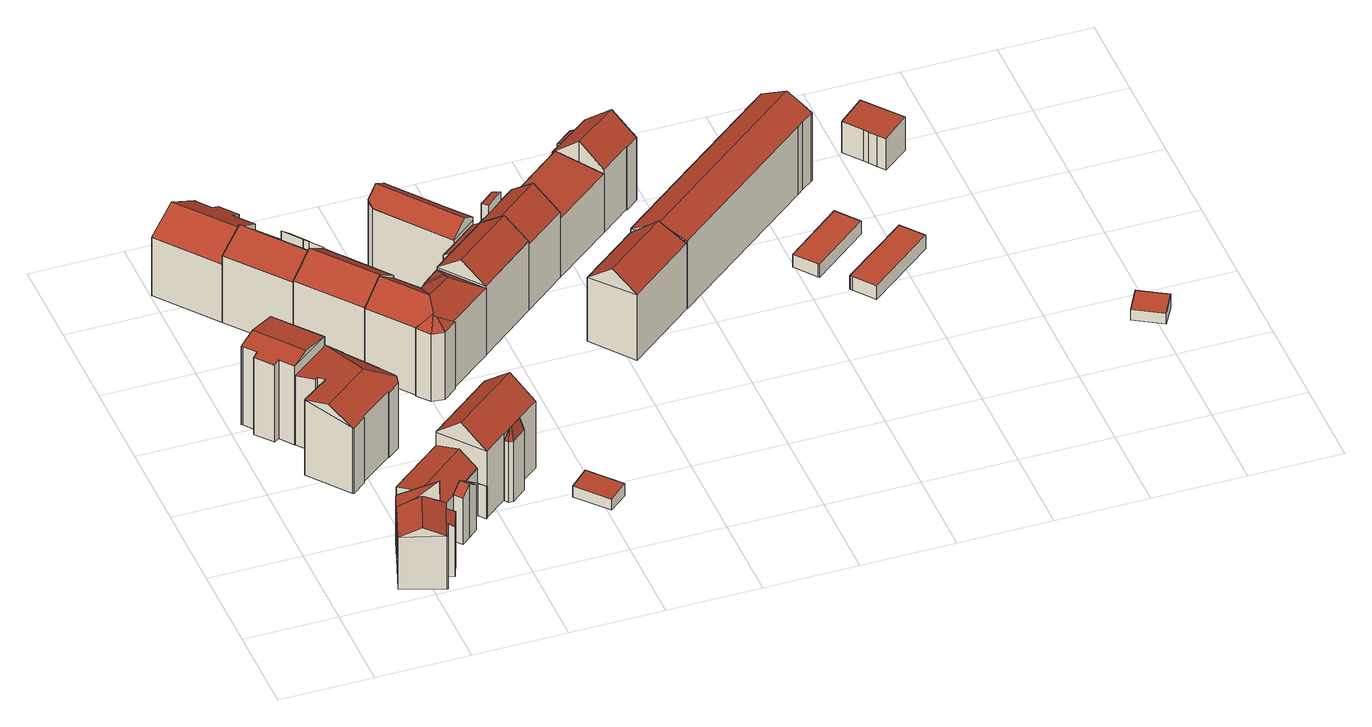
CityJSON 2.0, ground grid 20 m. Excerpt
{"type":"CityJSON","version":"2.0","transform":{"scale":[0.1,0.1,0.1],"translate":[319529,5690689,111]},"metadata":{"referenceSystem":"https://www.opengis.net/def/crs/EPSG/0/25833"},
"CityObjects":{
"building1":{"type":"Building","attributes":{"Gemeindeschluessel":14713000,"Geometrietyp2DReferenz":"3000","function":"31001_9998","roofType":"9999"},"children":["building1-1","building1-2","building1-3"]},
"building1-1":{"type":"BuildingPart","attributes":{"Dachtyp_tdc":"tdcPolyFlatRoof","Dachneigung":41.24,"QualitaetDacherkennung":45,"Geometrietyp2DReferenz":"3000","roofType":"2100","measuredHeight":18.58},"parents":["building1"],"geometry":[{"type":"MultiSurface","lod":"2","boundaries":[[[0,1,2,3]],[[1,4,5,6,7,2]],[[8,0,3,9]],[[8,10,11,4,1,0]],[[3,2,7,9]],[[11,12,5,4]],[[8,9,7,6,10]],[[10,6,5,12,11]]],"semantics":{"surfaces":[{"type":"WallSurface"},{"type":"RoofSurface"},{"type":"GroundSurface"},{"type":"ClosureSurface"}],"values":[0,0,0,1,2,0,3,3]}}]},
"building1-2":{"type":"BuildingPart","attributes":{"Dachtyp_tdc":"tdcGableRoof","Dachneigung":26.48,"QualitaetDacherkennung":57,"Geometrietyp2DReferenz":"3000","roofType":"3100","measuredHeight":15.21},"parents":["building1"],"geometry":[{"type":"MultiSurface","lod":"2","boundaries":[[[13,14,15,16]],[[14,17,8,9,15]],[[14,13,18]],[[13,19,20,5,12,18]],[[17,14,18,12,11]],[[21,22,16,15,9,7]],[[22,21,20,19]],[[16,22,19,13]],[[21,7,6,20]],[[10,8,17]],[[7,9,8,10,6]],[[11,10,17]],[[5,20,6]],[[12,5,6,10,11]]],"semantics":{"surfaces":[{"type":"WallSurface"},{"type":"RoofSurface"},{"type":"GroundSurface"},{"type":"ClosureSurface"}],"values":[0,0,0,1,1,2,0,3,0,0,3,0,0,3]}}]},
"building1-3":{"type":"BuildingPart","attributes":{"Dachtyp_tdc":"tdcPolyFlatRoof","Dachneigung":23.67,"QualitaetDacherkennung":44,"Geometrietyp2DReferenz":"3000","roofType":"2100","measuredHeight":13.17},"parents":["building1"],"geometry":[{"type":"MultiSurface","lod":"2","boundaries":[[[23,24,25,22,19]],[[24,26,27,25]],[[26,28,29,27]],[[28,30,31,29]],[[30,13,16,31]],[[30,28,26,24,23,13]],[[16,22,25,27,29,31]],[[19,13,23]],[[22,16,13,19]]],"semantics":{"surfaces":[{"type":"WallSurface"},{"type":"RoofSurface"},{"type":"GroundSurface"},{"type":"ClosureSurface"}],"values":[0,0,0,0,0,1,2,0,3]}}]},
"building2":{"type":"Building","attributes":{"Dachtyp_tdc":"tdcFreeFormRoof","Gemeindeschluessel":14713000,"Dachneigung":10,"QualitaetDacherkennung":57,"Geometrietyp2DReferenz":"3000","function":"31001_9998","roofType":"5000","measuredHeight":20.42},"geometry":[{"type":"MultiSurface","lod":"2","boundaries":[[[32,33,34,35]],[[33,36,37,34]],[[36,38,39,37]],[[38,40,41,39]],[[40,42,43,41]],[[42,44,45,43]],[[44,46,47,45]],[[46,48,49,47]],[[48,32,35,49]],[[50,40,38,51]],[[44,42,50,51,36,33,32,48,46]],[[42,40,50]],[[38,36,51]],[[35,34,37,39,41,43,45,47,49]]],"semantics":{"surfaces":[{"type":"WallSurface"},{"type":"RoofSurface"},{"type":"GroundSurface"}],"values":[0,0,0,0,0,0,0,0,0,1,1,0,0,2]}}]},
"building3":{"type":"Building","attributes":{"Dachtyp_tdc":"tdcFreeFormRoof","Gemeindeschluessel":14713000,"Dachneigung":13,"QualitaetDacherkennung":34,"Geometrietyp2DReferenz":"3000","function":"31001_9998","roofType":"5000","measuredHeight":19.8},"geometry":[{"type":"MultiSurface","lod":"2","boundaries":[[[52,53,54,55]],[[53,56,57,54]],[[56,58,59,57]],[[58,60,61,59]],[[60,62,63,61]],[[62,64,43,63]],[[64,65,41,43]],[[65,66,67,41]],[[66,68,69,67]],[[68,70,71,69]],[[70,72,73,71]],[[72,74,75,73]],[[74,76,77,75]],[[76,78,79,77]],[[78,80,81,79]],[[80,82,83,81]],[[82,84,85,83]],[[84,86,87,85]],[[86,88,89,87]],[[88,90,91,89]],[[90,52,55,91]],[[92,76,74,72,70,68,93,94]],[[94,93,66,65,64,62,60,58,56,53,52,95]],[[84,82,80,78,92,94,95,90,88,86]],[[68,66,93]],[[78,76,92]],[[52,90,95]],[[55,54,57,59,61,63,43,41,67,69,71,73,75,77,79,81,83,85,87,89,91]]],"semantics":{"surfaces":[{"type":"WallSurface"},{"type":"RoofSurface"},{"type":"GroundSurface"}],"values":[0,0,0,0,0,0,0,0,0,0,0,0,0,0,0,0,0,0,0,0,0,1,1,1,0,0,0,2]}}]},
"building4":{"type":"Building","attributes":{"Gemeindeschluessel":14713000,"Geometrietyp2DReferenz":"3000","function":"31001_9998","roofType":"9999"},"children":["building4-1","building4-2"]},
"building4-1":{"type":"BuildingPart","attributes":{"Dachtyp_tdc":"tdcGableRoof","Dachneigung":12.65,"QualitaetDacherkennung":46,"Geometrietyp2DReferenz":"3000","roofType":"3100","measuredHeight":14.48},"parents":["building4"],"geometry":[{"type":"MultiSurface","lod":"2","boundaries":[[[96,97,98,99,100]],[[101,102,7,103]],[[102,104,2,7]],[[104,96,100,2]],[[105,106,107,108]],[[101,109,107,106,102]],[[97,109,101,110,111]],[[96,108,107,109,97]],[[104,105,108,96]],[[102,106,105,104]],[[100,99,112,103,7,2]],[[111,98,97]],[[112,99,98,111,110]],[[103,112,110,101]]],"semantics":{"surfaces":[{"type":"WallSurface"},{"type":"RoofSurface"},{"type":"GroundSurface"},{"type":"ClosureSurface"}],"values":[0,0,0,0,1,1,0,0,0,0,2,0,3,3]}}]},
"building4-2":{"type":"BuildingPart","attributes":{"Dachtyp_tdc":"tdcGableRoof","Dachneigung":38.96,"QualitaetDacherkennung":59,"Geometrietyp2DReferenz":"3000","roofType":"3100","measuredHeight":13.34},"parents":["building4"],"geometry":[{"type":"MultiSurface","lod":"2","boundaries":[[[98,113,114,99]],[[113,115,116,114]],[[115,117,118,116]],[[117,119,120,118]],[[119,121,122,120]],[[121,123,124,122]],[[123,125,126,124]],[[125,127,101,103,126]],[[123,121,119,117,115,113,98,111,128]],[[128,127,125,123]],[[112,99,114,116,118,120,122,124,126,103]],[[111,110,128]],[[98,99,112,110,111]],[[110,101,127,128]],[[103,101,110,112]]],"semantics":{"surfaces":[{"type":"WallSurface"},{"type":"RoofSurface"},{"type":"GroundSurface"},{"type":"ClosureSurface"}],"values":[0,0,0,0,0,0,0,0,1,1,2,0,3,0,3]}}]},
"building5":{"type":"Building","attributes":{"Dachtyp_tdc":"tdcFreeFormRoof","Gemeindeschluessel":14713000,"Dachneigung":43.18,"QualitaetDacherkennung":41,"Geometrietyp2DReferenz":"3000","function":"31001_9998","roofType":"5000","measuredHeight":19.77},"geometry":[{"type":"MultiSurface","lod":"2","boundaries":[[[129,130,131,132]],[[130,133,134,131]],[[133,135,136,134]],[[135,137,138,136]],[[137,139,140,138]],[[139,141,142,140]],[[141,143,144,142]],[[143,145,146,144]],[[145,129,132,146]],[[129,145,147,148]],[[149,150,151,152,153,154,148,147,155]],[[141,149,155,143]],[[143,155,147,145]],[[129,148,154,130]],[[130,154,153,133]],[[133,153,152,135]],[[135,152,151,137]],[[137,151,150,139]],[[139,150,149,141]],[[132,131,134,136,138,140,142,144,146]]],"semantics":{"surfaces":[{"type":"WallSurface"},{"type":"RoofSurface"},{"type":"GroundSurface"}],"values":[0,0,0,0,0,0,0,0,0,1,1,0,0,0,0,0,0,0,0,2]}}]},
"building6":{"type":"Building","attributes":{"Gemeindeschluessel":14713000,"Geometrietyp2DReferenz":"3000","function":"31001_9998","roofType":"9999"},"children":["building6-1","building6-2"]},
"building6-1":{"type":"BuildingPart","attributes":{"Dachtyp_tdc":"tdcPolyFlatRoof","Dachneigung":40.95,"QualitaetDacherkennung":32,"Geometrietyp2DReferenz":"3000","roofType":"2100","measuredHeight":16.65},"parents":["building6"],"geometry":[{"type":"MultiSurface","lod":"2","boundaries":[[[156,157,158,159,160]],[[157,161,162,158]],[[161,163,164,162]],[[163,165,166,164]],[[165,167,166]],[[163,161,157,156,168,165]],[[169,159,158,162,164,166]],[[170,167,165,168]],[[170,169,166,167]],[[156,160,170,168]],[[160,159,169,170]]],"semantics":{"surfaces":[{"type":"WallSurface"},{"type":"RoofSurface"},{"type":"GroundSurface"},{"type":"ClosureSurface"}],"values":[0,0,0,0,0,1,2,0,3,0,3]}}]},
"building6-2":{"type":"BuildingPart","attributes":{"Dachtyp_tdc":"tdcGableRoof","Dachneigung":42.88,"QualitaetDacherkennung":64,"Geometrietyp2DReferenz":"3000","roofType":"3100","measuredHeight":19.93},"parents":["building6"],"geometry":[{"type":"MultiSurface","lod":"2","boundaries":[[[167,171,172,166]],[[171,173,174,172]],[[173,175,176,174]],[[175,177,178,176]],[[177,179,180,178]],[[179,181,182,180]],[[181,183,184,182]],[[183,160,159,184]],[[181,179,177,175]],[[175,173,171,167,170,160,183,181]],[[169,166,172,174,176,178,180,182,184,159]],[[166,169,170,167]],[[169,159,160,170]]],"semantics":{"surfaces":[{"type":"WallSurface"},{"type":"RoofSurface"},{"type":"GroundSurface"},{"type":"ClosureSurface"}],"values":[0,0,0,0,0,0,0,0,1,1,2,3,3]}}]},
"building7":{"type":"Building","attributes":{"Gemeindeschluessel":14713000,"Geometrietyp2DReferenz":"3000","function":"31001_9998","roofType":"9999"},"children":["building7-1","building7-2"]},
"building7-1":{"type":"BuildingPart","attributes":{"Dachtyp_tdc":"tdcGableRoof","Dachneigung":39.03,"QualitaetDacherkennung":69,"Geometrietyp2DReferenz":"3000","roofType":"3100","measuredHeight":21.27},"parents":["building7"],"geometry":[{"type":"MultiSurface","lod":"2","boundaries":[[[185,186,187,188]],[[186,189,190,187]],[[189,191,190]],[[192,193,194,195,196]],[[193,197,114,194]],[[197,198,100,114]],[[198,185,188,100]],[[199,200,201,202]],[[189,186,201,200,197,193,192]],[[185,202,201,186]],[[198,199,202,185]],[[197,200,199,198]],[[188,187,190,195,194,114,100]],[[192,196,191,189]],[[196,195,190,191]]],"semantics":{"surfaces":[{"type":"WallSurface"},{"type":"RoofSurface"},{"type":"GroundSurface"},{"type":"ClosureSurface"}],"values":[0,0,0,0,0,0,0,1,1,0,0,0,2,0,3]}}]},
"building7-2":{"type":"BuildingPart","attributes":{"Dachtyp_tdc":"tdcFreeFormRoof","Dachneigung":73.17,"QualitaetDacherkennung":25,"Geometrietyp2DReferenz":"3000","roofType":"5000","measuredHeight":17.95},"parents":["building7"],"geometry":[{"type":"MultiSurface","lod":"2","boundaries":[[[191,203,204,190]],[[203,205,206,204]],[[205,207,208,206]],[[207,209,210,208]],[[209,196,195,210]],[[211,196,209]],[[212,211,209,207]],[[213,212,207,205]],[[213,205,203]],[[213,203,191]],[[211,212,213,191,196]],[[190,204,206,208,210,195]],[[190,195,196,191]]],"semantics":{"surfaces":[{"type":"WallSurface"},{"type":"RoofSurface"},{"type":"GroundSurface"},{"type":"ClosureSurface"}],"values":[0,0,0,0,0,1,1,1,1,1,1,2,3]}}]},
"building8":{"type":"Building","attributes":{"Gemeindeschluessel":14713000,"Geometrietyp2DReferenz":"3000","function":"31001_9998","roofType":"9999"},"children":["building8-1","building8-2"]},
"building8-1":{"type":"BuildingPart","attributes":{"Dachtyp_tdc":"tdcFreeFormRoof","Dachneigung":16.76,"QualitaetDacherkennung":2,"Geometrietyp2DReferenz":"3000","roofType":"5000","measuredHeight":11.35},"parents":["building8"],"geometry":[{"type":"MultiSurface","lod":"2","boundaries":[[[214,215,216,217]],[[215,218,219,216]],[[218,220,221,219]],[[220,222,223,221]],[[222,224,225,223]],[[224,226,227,225]],[[226,228,229,227]],[[222,220,218,215,214,230,231]],[[231,228,226,224,222]],[[229,232,233,217,216,219,221,223,225,227]],[[232,229,228,231]],[[232,231,230,233]],[[217,233,230,214]]],"semantics":{"surfaces":[{"type":"WallSurface"},{"type":"RoofSurface"},{"type":"GroundSurface"},{"type":"ClosureSurface"}],"values":[0,0,0,0,0,0,0,1,1,2,3,3,3]}}]},
"building8-2":{"type":"BuildingPart","attributes":{"Dachtyp_tdc":"tdcGableRoof","Dachneigung":34.94,"QualitaetDacherkennung":80,"Geometrietyp2DReferenz":"3000","roofType":"3100","measuredHeight":21.03},"parents":["building8"],"geometry":[{"type":"MultiSurface","lod":"2","boundaries":[[[234,235,174,236]],[[235,237,238,174]],[[237,239,214,217,238]],[[240,229,228]],[[240,241,242,229]],[[241,243,244,242]],[[243,245,246,244]],[[245,247,178,246]],[[247,234,236,178]],[[243,241,240,248,239,237,235,234]],[[234,247,245,243]],[[236,174,238,217,233,232,229,242,244,246,178]],[[230,214,239,248]],[[230,233,217,214]],[[228,231,230,248,240]],[[228,229,232,231]],[[232,233,230,231]]],"semantics":{"surfaces":[{"type":"WallSurface"},{"type":"RoofSurface"},{"type":"GroundSurface"},{"type":"ClosureSurface"}],"values":[0,0,0,0,0,0,0,0,0,1,1,2,0,3,0,3,3]}}]},
"building9":{"type":"Building","attributes":{"Dachtyp_tdc":"tdcFreeFormRoof","Gemeindeschluessel":14713000,"Dachneigung":38.14,"QualitaetDacherkennung":23,"Geometrietyp2DReferenz":"3000","function":"31001_9998","roofType":"5000","measuredHeight":21.04},"geometry":[{"type":"MultiSurface","lod":"2","boundaries":[[[249,250,251,252]],[[250,253,254,251]],[[253,255,256,254]],[[255,257,258,256]],[[257,259,260,258]],[[259,261,262,260]],[[261,263,264,262]],[[263,265,266,264]],[[265,267,268,266]],[[267,269,270,268]],[[269,271,272,270]],[[271,273,274,272]],[[273,275,276,274]],[[275,249,252,276]],[[277,278,275,273]],[[279,277,273,271]],[[280,281,279,271,269]],[[280,269,267]],[[281,280,267,265]],[[282,283,278,277,279,281,265,263]],[[284,285,286,282,263,261]],[[284,261,259]],[[285,284,259,257]],[[286,285,257,255]],[[283,282,286,255,253]],[[287,283,253,250]],[[287,250,249]],[[278,283,287,249,275]],[[252,251,254,256,258,260,262,264,266,268,270,272,274,276]]],"semantics":{"surfaces":[{"type":"WallSurface"},{"type":"RoofSurface"},{"type":"GroundSurface"}],"values":[0,0,0,0,0,0,0,0,0,0,0,0,0,0,1,1,1,1,1,1,1,1,1,1,1,1,0,1,2]}}]},
"building10":{"type":"Building","attributes":{"Dachtyp_tdc":"tdcPolyFlatRoof","Gemeindeschluessel":14713000,"Dachneigung":4.51,"QualitaetDacherkennung":84,"Geometrietyp2DReferenz":"3000","function":"31001_9998","roofType":"2100","measuredHeight":3.1},"geometry":[{"type":"MultiSurface","lod":"2","boundaries":[[[288,289,290,291]],[[289,292,293,290]],[[292,294,295,293]],[[294,288,291,295]],[[294,292,289,288]],[[291,290,293,295]]],"semantics":{"surfaces":[{"type":"WallSurface"},{"type":"RoofSurface"},{"type":"GroundSurface"}],"values":[0,0,0,0,1,2]}}]},
"building11":{"type":"Building","attributes":{"Gemeindeschluessel":14713000,"Geometrietyp2DReferenz":"3000","function":"31001_9998","roofType":"9999"},"children":["building11-1","building11-2","building11-3"]},
"building11-1":{"type":"BuildingPart","attributes":{"Dachtyp_tdc":"tdcPolyFlatRoof","Dachneigung":35.56,"QualitaetDacherkennung":40,"Geometrietyp2DReferenz":"3000","roofType":"2100","measuredHeight":17.27},"parents":["building11"],"geometry":[{"type":"MultiSurface","lod":"2","boundaries":[[[296,297,298,299]],[[297,300,301,302,298]],[[303,304,305,306,307]],[[303,308,309,304]],[[308,303,307,300,297,296]],[[299,298,302,305,304,309]],[[306,305,302,301]],[[307,306,301,300]],[[299,309,308,296]]],"semantics":{"surfaces":[{"type":"WallSurface"},{"type":"RoofSurface"},{"type":"GroundSurface"},{"type":"ClosureSurface"}],"values":[0,0,0,0,1,2,3,3,3]}}]},
"building11-2":{"type":"BuildingPart","attributes":{"Dachtyp_tdc":"tdcFreeFormRoof","Dachneigung":32.08,"QualitaetDacherkennung":63,"Geometrietyp2DReferenz":"3000","roofType":"5000","measuredHeight":19.79},"parents":["building11"],"geometry":[{"type":"MultiSurface","lod":"2","boundaries":[[[310,311,312,313]],[[311,314,315,312]],[[314,316,317,315]],[[316,318,319,317]],[[318,320,296,299,319]],[[321,310,313,309,308]],[[322,323,324,321,325]],[[326,327,328,329,322,325]],[[311,323,322,329,314]],[[314,329,328,316]],[[316,328,327,318]],[[318,327,326,320]],[[320,326,325,321]],[[310,324,323,311]],[[321,324,310]],[[313,312,315,317,319,299,309]],[[308,296,320,321]],[[308,309,299,296]]],"semantics":{"surfaces":[{"type":"WallSurface"},{"type":"RoofSurface"},{"type":"GroundSurface"},{"type":"ClosureSurface"}],"values":[0,0,0,0,0,0,1,1,0,0,0,0,0,0,0,2,0,3]}}]},
"building11-3":{"type":"BuildingPart","attributes":{"Dachtyp_tdc":"tdcGableRoof","Dachneigung":36.31,"QualitaetDacherkennung":84,"Geometrietyp2DReferenz":"3000","roofType":"3100","measuredHeight":21.3},"parents":["building11"],"geometry":[{"type":"MultiSurface","lod":"2","boundaries":[[[330,331,332,333]],[[331,306,305,332]],[[301,334,335,302]],[[334,330,333,335]],[[336,337,338,330]],[[307,339,338,337,300]],[[301,300,337,336,334]],[[331,339,307,306]],[[330,338,339,331]],[[334,336,330]],[[333,332,305,302,335]],[[302,305,306,301]],[[306,307,300,301]]],"semantics":{"surfaces":[{"type":"WallSurface"},{"type":"RoofSurface"},{"type":"GroundSurface"},{"type":"ClosureSurface"}],"values":[0,0,0,0,1,1,0,0,0,0,2,3,3]}}]},
"building12":{"type":"Building","attributes":{"Dachtyp_tdc":"tdcFreeFormRoof","Gemeindeschluessel":14713000,"Dachneigung":57.22,"QualitaetDacherkennung":11,"Geometrietyp2DReferenz":"3000","function":"31001_9998","roofType":"5000","measuredHeight":11.71},"geometry":[{"type":"MultiSurface","lod":"2","boundaries":[[[340,341,342,343]],[[341,344,345,342]],[[344,346,347,345]],[[346,348,349,347]],[[348,350,351,349]],[[350,352,353,351]],[[352,354,355,353]],[[354,340,343,355]],[[350,348,346,344,341,356]],[[341,340,354,356]],[[354,352,350,356]],[[343,342,345,347,349,351,353,355]]],"semantics":{"surfaces":[{"type":"WallSurface"},{"type":"RoofSurface"},{"type":"GroundSurface"}],"values":[0,0,0,0,0,0,0,0,1,1,1,2]}}]},
"building13":{"type":"Building","attributes":{"Dachtyp_tdc":"tdcFreeFormRoof","Gemeindeschluessel":14713000,"Dachneigung":13.01,"QualitaetDacherkennung":17,"Geometrietyp2DReferenz":"3000","function":"31001_9998","roofType":"5000","measuredHeight":3.94},"geometry":[{"type":"MultiSurface","lod":"2","boundaries":[[[357,358,317,319]],[[358,359,360,317]],[[359,361,362,360]],[[361,363,364,362]],[[363,357,319,364]],[[365,366,359,358]],[[363,361,366,365,357]],[[361,359,366]],[[358,357,365]],[[319,317,360,362,364]]],"semantics":{"surfaces":[{"type":"WallSurface"},{"type":"RoofSurface"},{"type":"GroundSurface"}],"values":[0,0,0,0,0,1,1,0,0,2]}}]},
"building14":{"type":"Building","attributes":{"Dachtyp_tdc":"tdcFreeFormRoof","Gemeindeschluessel":14713000,"Dachneigung":19.91,"QualitaetDacherkennung":13,"Geometrietyp2DReferenz":"3000","function":"31001_9998","roofType":"5000","measuredHeight":4.55},"geometry":[{"type":"MultiSurface","lod":"2","boundaries":[[[367,368,349,369]],[[368,370,347,349]],[[370,371,345,347]],[[371,372,373,345]],[[372,367,369,373]],[[374,375,372,371,370]],[[368,367,375,374]],[[367,372,375]],[[370,368,374]],[[369,349,347,345,373]]],"semantics":{"surfaces":[{"type":"WallSurface"},{"type":"RoofSurface"},{"type":"GroundSurface"}],"values":[0,0,0,0,0,1,1,0,0,2]}}]},
"building15":{"type":"Building","attributes":{"Gemeindeschluessel":14713000,"Geometrietyp2DReferenz":"3000","function":"31001_9998","roofType":"9999"},"children":["building15-1","building15-2"]},
"building15-1":{"type":"BuildingPart","attributes":{"Dachtyp_tdc":"tdcPolyFlatRoof","Dachneigung":9.37,"QualitaetDacherkennung":56,"Geometrietyp2DReferenz":"3000","roofType":"2100","measuredHeight":19.34},"parents":["building15"],"geometry":[{"type":"MultiSurface","lod":"2","boundaries":[[[376,377,378,379]],[[377,380,378]],[[381,382,383,384,385]],[[382,376,379,383]],[[382,381,377,376]],[[379,378,384,383]],[[385,380,377,381]],[[385,384,378,380]]],"semantics":{"surfaces":[{"type":"WallSurface"},{"type":"RoofSurface"},{"type":"GroundSurface"},{"type":"ClosureSurface"}],"values":[0,0,0,0,1,2,0,3]}}]},
"building15-2":{"type":"BuildingPart","attributes":{"Dachtyp_tdc":"tdcGableRoof","Dachneigung":37.54,"QualitaetDacherkennung":67,"Geometrietyp2DReferenz":"3000","roofType":"3100","measuredHeight":20.95},"parents":["building15"],"geometry":[{"type":"MultiSurface","lod":"2","boundaries":[[[386,387,388,389]],[[387,385,384,388]],[[380,390,391,378]],[[390,392,393,391]],[[392,394,395,393]],[[394,396,397,395]],[[396,386,389,397]],[[392,390,380,385,387,386]],[[386,396,394,392]],[[389,388,384,378,391,393,395,397]],[[380,378,384,385]]],"semantics":{"surfaces":[{"type":"WallSurface"},{"type":"RoofSurface"},{"type":"GroundSurface"},{"type":"ClosureSurface"}],"values":[0,0,0,0,0,0,0,1,1,2,3]}}]},
"building16":{"type":"Building","attributes":{"Dachtyp_tdc":"tdcGableRoof","Gemeindeschluessel":14713000,"Dachneigung":35.31,"QualitaetDacherkennung":83,"Geometrietyp2DReferenz":"3000","function":"31001_9998","roofType":"3100","measuredHeight":20.35},"geometry":[{"type":"MultiSurface","lod":"2","boundaries":[[[398,399,400,401]],[[399,402,403,400]],[[402,404,405,403]],[[404,398,401,405]],[[402,399,406]],[[398,404,407]],[[399,398,407,406]],[[404,402,406,407]],[[401,400,403,405]]],"semantics":{"surfaces":[{"type":"WallSurface"},{"type":"RoofSurface"},{"type":"GroundSurface"}],"values":[0,0,0,0,0,0,1,1,2]}}]},
"building17":{"type":"Building","attributes":{"Dachtyp_tdc":"tdcPolyFlatRoof","Gemeindeschluessel":14713000,"Dachneigung":5.02,"QualitaetDacherkennung":82,"Geometrietyp2DReferenz":"3000","function":"31001_9998","roofType":"2100","measuredHeight":15.51},"geometry":[{"type":"MultiSurface","lod":"2","boundaries":[[[408,409,391,395]],[[409,410,411,391]],[[410,412,413,411]],[[412,408,395,413]],[[412,410,409,408]],[[395,391,411,413]]],"semantics":{"surfaces":[{"type":"WallSurface"},{"type":"RoofSurface"},{"type":"GroundSurface"}],"values":[0,0,0,0,1,2]}}]},
"building18":{"type":"Building","attributes":{"Gemeindeschluessel":14713000,"Geometrietyp2DReferenz":"3000","function":"31001_9998","roofType":"9999"},"children":["building18-1","building18-2"]},
"building18-1":{"type":"BuildingPart","attributes":{"Dachtyp_tdc":"tdcPolyFlatRoof","Dachneigung":35.52,"QualitaetDacherkennung":58,"Geometrietyp2DReferenz":"3000","roofType":"2100","measuredHeight":14.99},"parents":["building18"],"geometry":[{"type":"MultiSurface","lod":"2","boundaries":[[[414,415,416,417]],[[415,418,419,416]],[[418,420,421,419]],[[420,418,415,414]],[[417,416,419,421]],[[417,421,420,414]]],"semantics":{"surfaces":[{"type":"WallSurface"},{"type":"RoofSurface"},{"type":"GroundSurface"},{"type":"ClosureSurface"}],"values":[0,0,0,1,2,3]}}]},
"building18-2":{"type":"BuildingPart","attributes":{"Dachtyp_tdc":"tdcGableRoof","Dachneigung":40.42,"QualitaetDacherkennung":65,"Geometrietyp2DReferenz":"3000","roofType":"3100","measuredHeight":20.16},"parents":["building18"],"geometry":[{"type":"MultiSurface","lod":"2","boundaries":[[[422,423,413,424]],[[423,425,426,413]],[[425,410,411,426]],[[410,427,428,411]],[[427,429,417,428]],[[429,414,417]],[[430,421,420]],[[430,431,432,421]],[[431,433,434,432]],[[433,435,436,434]],[[435,437,438,436]],[[437,422,424,438]],[[433,431,430,429,427,410,425]],[[425,423,422,437,435,433]],[[424,413,426,411,428,417,421,432,434,436,438]],[[430,420,414,429]],[[420,421,417,414]]],"semantics":{"surfaces":[{"type":"WallSurface"},{"type":"RoofSurface"},{"type":"GroundSurface"},{"type":"ClosureSurface"}],"values":[0,0,0,0,0,0,0,0,0,0,0,0,1,1,2,0,3]}}]},
"building19":{"type":"Building","attributes":{"Dachtyp_tdc":"tdcFreeFormRoof","Gemeindeschluessel":14713000,"Dachneigung":27.92,"QualitaetDacherkennung":80,"Geometrietyp2DReferenz":"3000","function":"31001_9998","roofType":"5000","measuredHeight":19.84},"geometry":[{"type":"MultiSurface","lod":"2","boundaries":[[[439,440,405,401]],[[440,441,442,405]],[[441,443,444,442]],[[443,445,446,444]],[[445,447,448,446]],[[447,449,450,448]],[[449,451,452,450]],[[451,453,454,452]],[[453,455,456,454]],[[455,457,458,456]],[[457,459,460,458]],[[459,461,462,460]],[[461,463,464,462]],[[463,465,466,464]],[[465,439,401,466]],[[459,457,455,467,468,439,465,463,461]],[[467,453,451,449,447,445,443,441,440,468]],[[455,453,467]],[[440,439,468]],[[401,405,442,444,446,448,450,452,454,456,458,460,462,464,466]]],"semantics":{"surfaces":[{"type":"WallSurface"},{"type":"RoofSurface"},{"type":"GroundSurface"}],"values":[0,0,0,0,0,0,0,0,0,0,0,0,0,0,0,1,1,0,0,2]}}]},
"building20":{"type":"Building","attributes":{"Dachtyp_tdc":"tdcPolyFlatRoof","Gemeindeschluessel":14713000,"Dachneigung":0,"QualitaetDacherkennung":77,"Geometrietyp2DReferenz":"3000","function":"31001_2463","roofType":"1000","measuredHeight":3.29},"geometry":[{"type":"MultiSurface","lod":"2","boundaries":[[[469,470,471,472]],[[470,473,474,471]],[[473,475,476,474]],[[475,477,478,476]],[[477,469,472,478]],[[477,475,473,470,469]],[[472,471,474,476,478]]],"semantics":{"surfaces":[{"type":"WallSurface"},{"type":"RoofSurface"},{"type":"GroundSurface"}],"values":[0,0,0,0,0,1,2]}}]},
"building21":{"type":"Building","attributes":{"Dachtyp_tdc":"tdcPolyFlatRoof","Gemeindeschluessel":14713000,"Dachneigung":0,"QualitaetDacherkennung":82,"Geometrietyp2DReferenz":"3000","function":"31001_2463","roofType":"1000","measuredHeight":3.38},"geometry":[{"type":"MultiSurface","lod":"2","boundaries":[[[479,480,481,482]],[[480,483,484,481]],[[483,485,486,484]],[[485,487,488,486]],[[487,489,490,488]],[[489,479,482,490]],[[489,487,485,483,480,479]],[[482,481,484,486,488,490]]],"semantics":{"surfaces":[{"type":"WallSurface"},{"type":"RoofSurface"},{"type":"GroundSurface"}],"values":[0,0,0,0,0,0,1,2]}}]},
"building22":{"type":"Building","attributes":{"Dachtyp_tdc":"tdcPolyFlatRoof","Gemeindeschluessel":14713000,"Dachneigung":5.17,"QualitaetDacherkennung":77,"Geometrietyp2DReferenz":"3000","function":"31001_9998","roofType":"2100","measuredHeight":8.29},"geometry":[{"type":"MultiSurface","lod":"2","boundaries":[[[491,492,493,494]],[[492,495,496,493]],[[495,497,498,496]],[[497,499,500,498]],[[499,501,502,500]],[[501,503,504,502]],[[503,491,494,504]],[[503,501,499,497,495,492,491]],[[494,493,496,498,500,502,504]]],"semantics":{"surfaces":[{"type":"WallSurface"},{"type":"RoofSurface"},{"type":"GroundSurface"}],"values":[0,0,0,0,0,0,0,1,2]}}]},
"building23":{"type":"Building","attributes":{"Dachtyp_tdc":"tdcGableRoof","Gemeindeschluessel":14713000,"Dachneigung":14.03,"QualitaetDacherkennung":35,"Geometrietyp2DReferenz":"3000","function":"31001_9998","roofType":"3100","measuredHeight":3.73},"geometry":[{"type":"MultiSurface","lod":"2","boundaries":[[[505,506,507,508]],[[506,509,510,507]],[[509,511,512,510]],[[511,505,508,512]],[[509,506,513]],[[505,511,514]],[[506,505,514,513]],[[511,509,513,514]],[[508,507,510,512]]],"semantics":{"surfaces":[{"type":"WallSurface"},{"type":"RoofSurface"},{"type":"GroundSurface"}],"values":[0,0,0,0,0,0,1,1,2]}}]}
},
"vertices":[
[182,176,125],[184,179,125],[184,179,12],[182,176,12],[247,106,198],[247,106,149],[247,106,143],[247,106,12],[166,127,125],[166,127,12],[183,122,141],[205,117,160],[214,114,164],
[224,5,144],[136,37,141],[136,37,12],[224,5,12],[166,127,140],[181,21,164],[253,85,143],[259,102,143],[259,102,12],[253,85,12],
[253,85,144],[270,79,136],[270,79,12],[253,35,136],[253,35,12],[240,40,143],[240,40,12],[227,4,143],[227,4,12],
[49,591,206],[30,616,205],[30,616,11],[49,591,11],[27,620,205],[27,620,11],[113,688,204],[113,688,11],[189,593,204],[189,593,11],[102,525,206],[102,525,11],[80,554,206],[80,554,11],[69,546,202],[69,546,11],[39,583,202],[39,583,11],[136,552,216],[61,647,216],
[88,431,197],[91,434,197],[91,434,11],[88,431,11],[149,477,197],[149,477,11],[137,492,193],[137,492,11],[132,489,192],[132,489,11],[104,524,182],[104,524,11],[102,525,182],[189,593,182],[191,595,182],[191,595,11],[216,563,180],[216,563,11],[214,562,181],[214,562,11],[266,497,177],[266,497,11],[268,498,175],[268,498,11],[289,471,173],[289,471,11],[286,445,173],[286,445,11],[260,425,172],[260,425,11],[259,426,174],[259,426,11],[187,370,174],[187,370,11],[188,368,173],[188,368,11],[158,344,173],[158,344,11],[156,345,174],[156,345,11],[288,459,179],[191,594,182],[224,468,209],[122,388,209],
[301,273,124],[360,202,124],[360,202,89],[360,202,12],[301,273,12],[287,140,124],[247,106,124],[287,140,12],[184,179,124],[184,179,145],[219,138,157],[334,233,157],[301,273,145],[360,202,126],[307,156,124],[327,174,124],[307,156,12],
[374,184,89],[374,184,12],[372,181,92],[372,181,12],[359,197,92],[359,197,12],[329,171,124],[329,171,12],[341,156,124],[341,156,12],[321,139,145],[321,139,12],[302,123,126],[302,123,12],[287,140,126],[307,156,145],
[3,1055,153],[113,1113,153],[113,1113,9],[3,1055,9],[116,1109,153],[116,1109,9],[137,1082,153],[137,1082,9],[156,1097,153],[156,1097,9],[185,1060,153],[185,1060,9],[166,1045,153],[166,1045,9],[198,1005,153],[198,1005,9],[102,929,153],[102,929,9],[147,965,207],[54,1082,207],[166,1045,170],[185,1060,156],[156,1097,156],[137,1082,170],[116,1109,170],[113,1113,170],[198,1005,170],
[235,960,176],[254,974,156],[254,974,10],[235,960,10],[235,960,155],[284,935,156],[284,935,10],[266,921,176],[266,921,10],[295,884,176],[295,884,10],[295,884,155],[235,959,177],[235,959,10],[235,959,155],
[298,880,155],[298,880,10],[289,873,166],[289,873,10],[252,844,209],[252,844,10],[202,804,175],[202,804,10],[102,929,175],[102,929,10],[152,969,209],[152,969,10],[198,1005,155],[198,1005,10],
[443,387,177],[515,296,177],[515,296,12],[443,387,12],[464,256,177],[464,256,12],[464,256,162],[423,222,177],[422,223,177],[422,223,12],[423,222,12],[423,222,162],[374,184,177],[301,273,177],[301,273,179],[337,229,225],[478,342,225],[443,387,179],
[471,245,162],[471,245,12],[470,239,162],[470,239,12],[439,213,162],[439,213,12],[429,214,162],[429,214,12],[433,221,187],[437,222,191],[462,243,191],
[317,839,90],[322,833,98],[322,833,10],[317,839,10],[327,836,99],[327,836,10],[331,835,103],[331,835,10],[342,821,124],[342,821,10],[361,797,114],[361,797,10],[360,792,113],[360,792,10],[356,788,113],[356,788,10],[316,839,88],[335,815,124],[335,815,10],[316,839,10],
[249,841,220],[289,873,184],[249,841,10],[291,871,184],[291,871,10],[317,839,183],[356,788,184],[388,747,184],[388,747,10],[349,715,220],[349,715,10],[303,678,179],[303,678,10],[202,804,179],[316,839,184],
[303,678,178],[388,747,178],[388,747,11],[303,678,11],[427,699,178],[427,699,11],[437,707,178],[437,707,11],[438,711,178],[438,711,11],[472,739,178],[472,739,11],[476,742,178],[476,742,11],[545,655,178],[545,655,11],[451,581,178],[451,581,11],[453,579,178],[453,579,11],[424,555,178],[424,555,11],[396,559,178],[396,559,11],[374,586,178],[374,586,11],[375,588,178],[375,588,11],[411,588,202],[413,590,202],[411,586,201],[416,582,198],[411,584,200],[469,664,220],[417,624,221],[475,735,182],[471,694,205],[472,688,207],[346,713,221],
[645,152,46],[607,119,42],[607,119,15],[645,152,15],[550,183,42],[550,183,15],[588,217,46],[588,217,15],
[591,855,172],[601,842,184],[601,842,12],[591,855,12],[601,841,184],[601,841,183],[601,841,12],[505,787,172],[505,787,12],[515,773,12],[515,773,183],[515,773,184],[535,810,172],[535,810,12],
[422,955,183],[420,976,183],[420,976,12],[422,955,12],[466,1013,183],[466,1013,12],[550,902,183],[550,902,12],[583,865,183],[583,865,12],[591,855,183],[535,810,183],[443,995,210],[420,976,191],[422,955,184],[568,836,210],[591,855,191],[583,865,191],[550,902,193],[466,1013,191],
[545,655,183],[476,742,183],[476,742,12],[545,655,12],[670,755,183],[670,755,12],[670,755,184],[635,799,225],[510,699,225],[476,742,184],
[466,1013,91],[484,1027,126],[484,1027,11],[466,1013,11],[502,1042,91],[502,1042,11],[524,1014,90],[524,1014,11],[540,993,90],[540,993,11],[588,933,91],[588,933,11],[578,924,91],[578,924,11],[550,902,91],[550,902,11],[556,935,128],
[583,865,42],[550,902,39],[578,924,39],[578,924,12],[601,895,45],[601,895,12],[600,879,42],[600,879,12],[556,895,52],[584,917,52],
[595,1043,33],[540,993,28],[595,1043,11],[524,1014,56],[502,1042,43],[559,1086,44],[559,1086,11],[525,1012,57],[582,1058,57],
[648,899,204],[662,891,206],[662,891,13],[648,899,13],[662,891,185],[626,861,206],[616,874,204],[616,874,13],[626,861,13],[626,861,185],
[632,803,222],[601,842,185],[601,842,13],[632,803,13],[694,916,185],[694,916,13],[724,877,222],[724,877,13],[762,829,175],[762,829,13],[670,755,175],[670,755,13],
[958,654,175],[813,538,175],[813,538,12],[958,654,12],[744,628,170],[744,628,12],[870,728,171],[870,728,12],[778,583,216],[914,691,216],
[762,829,158],[694,916,168],[821,1018,168],[821,1018,13],[890,930,158],[890,930,13],
[844,1043,162],[838,1052,155],[838,1052,13],[844,1043,13],[876,1083,154],[876,1083,13],[884,1074,162],[884,1074,13],
[954,981,169],[890,930,168],[954,981,13],[855,975,214],[855,975,13],[817,1022,163],[817,1022,13],[844,1043,163],[884,1074,163],[910,1094,163],[910,1094,13],[948,1047,214],[948,1047,13],[983,1002,168],[983,1002,13],[956,980,168],[956,980,13],
[958,654,181],[870,728,180],[871,729,180],[871,729,12],[872,728,181],[872,728,12],[874,729,181],[874,729,12],[872,730,180],[872,730,12],[1225,1011,180],[1225,1011,12],[1248,1029,180],[1248,1029,12],[1250,1031,180],[1250,1031,12],[1316,952,187],[1316,952,12],[1323,942,180],[1323,942,12],[1320,940,180],[1320,940,12],[1296,922,180],[1296,922,12],[1283,911,180],[1283,911,12],[961,655,180],[961,655,12],[1287,986,211],[915,690,211],
[1191,693,54],[1313,791,54],[1313,791,22],[1191,693,22],[1351,743,54],[1351,743,22],[1229,645,54],[1229,645,22],[1227,648,54],[1227,648,22],
[1275,588,55],[1273,591,55],[1273,591,21],[1275,588,21],[1272,592,55],[1272,592,21],[1415,705,55],[1415,705,21],[1453,658,55],[1453,658,21],[1310,544,55],[1310,544,21],
[1455,939,90],[1444,953,90],[1444,953,13],[1455,939,13],[1437,963,90],[1437,963,13],[1406,1002,90],[1406,1002,13],[1460,1045,96],[1460,1045,13],[1524,966,96],[1524,966,13],[1468,922,90],[1468,922,13],
[1763,327,83],[1823,291,83],[1823,291,48],[1763,327,48],[1797,248,74],[1797,248,48],[1737,284,74],[1737,284,48],[1821,287,85],[1761,323,85]
]}
